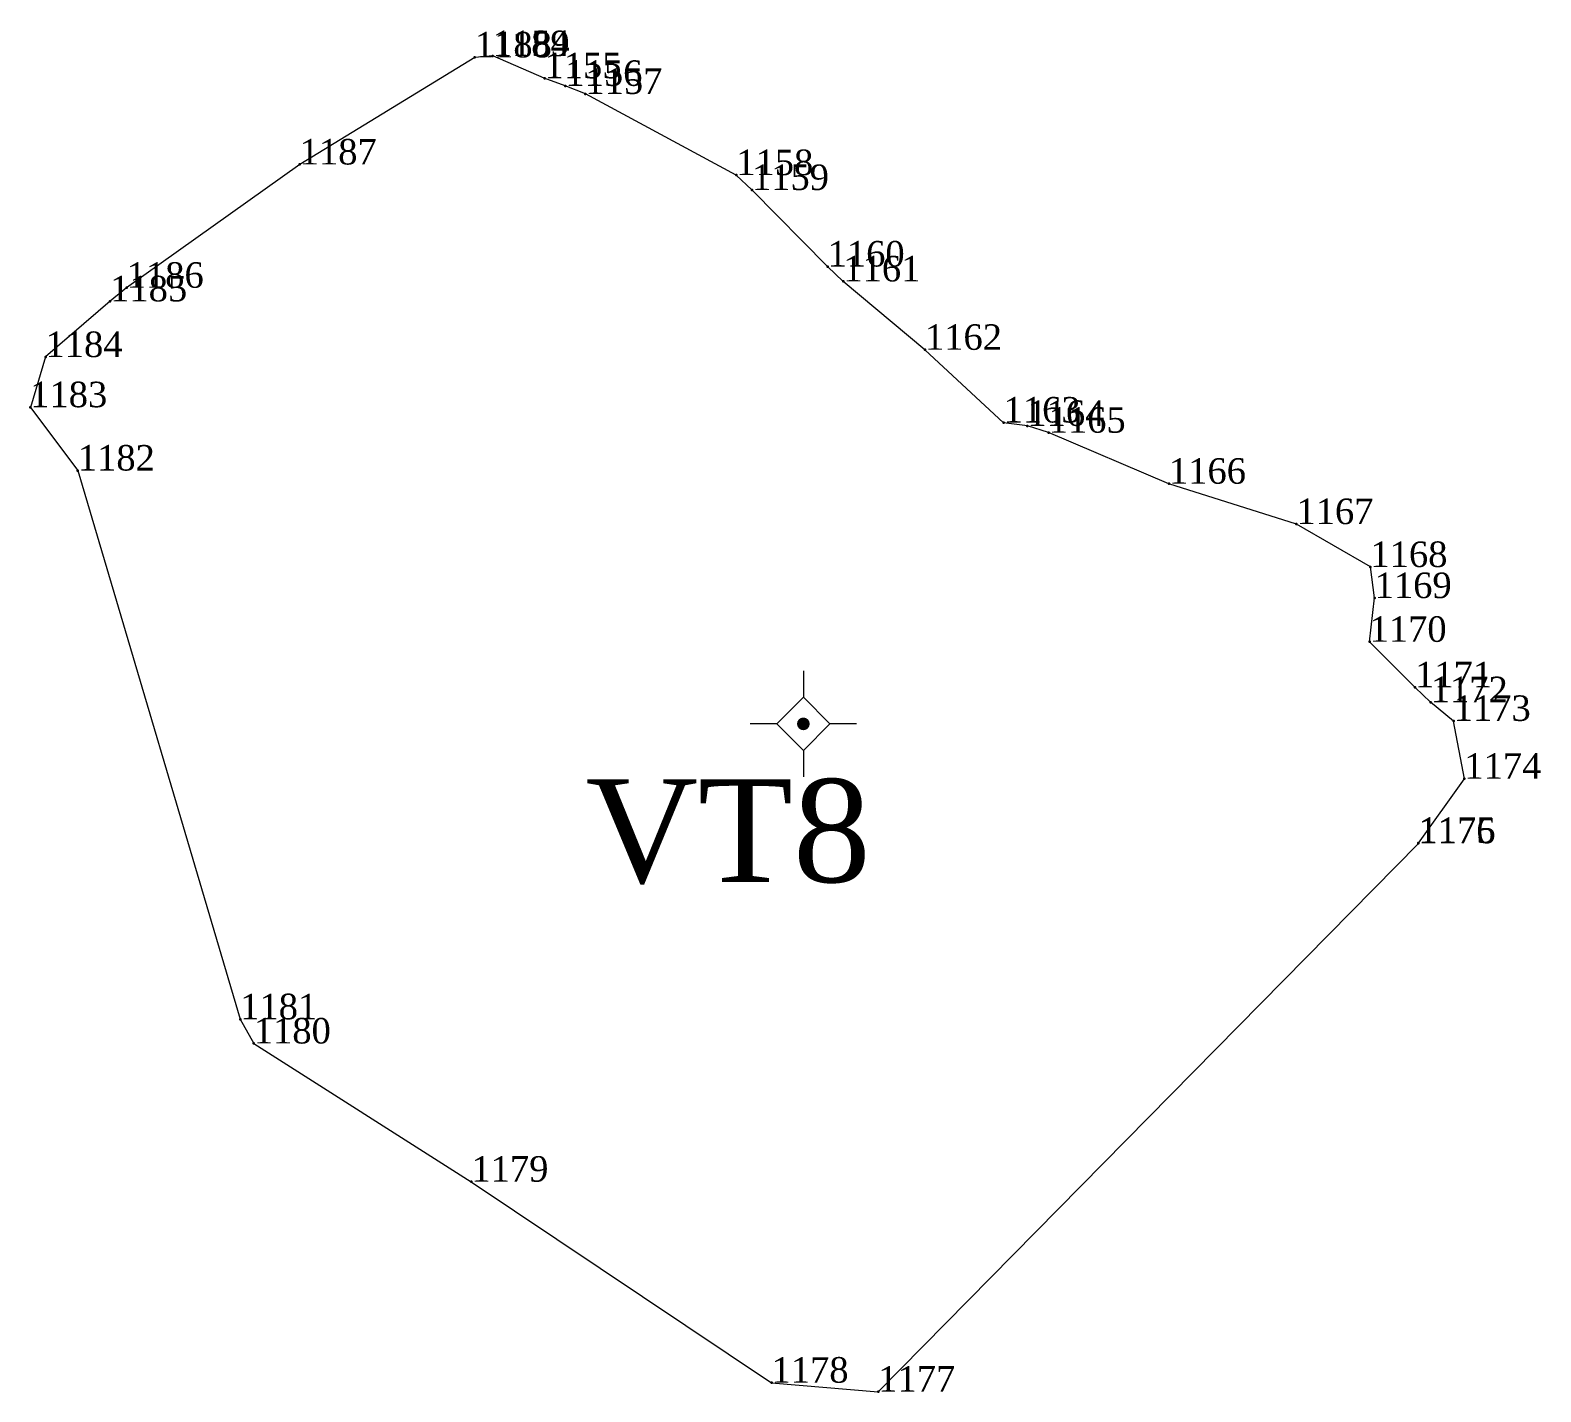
# Model space of a CAD drawing. Header units: metres. Extents: x 543554 to 549226, y 1840763 to 1844579.
# Drawn here: x 545092.41 to 545127.95, y 1843213.35 to 1843245.38 of the extents above; entities that cross this region are included whole.
import ezdxf

# ---------------------------------------------------------------- set-up
doc = ezdxf.new("R2010")
doc.units = ezdxf.units.M
doc.header["$MEASUREMENT"] = 0
for name, color, linetype, lineweight in [('Level 11', 7, 'Continuous', 0), ('Level 12', 7, 'Continuous', 0), ('Level 28', 7, 'Continuous', 0), ('Level 30', 7, 'Continuous', 0), ('Level 7', 7, 'Continuous', 0)]:
    doc.layers.add(name, color=color, linetype=linetype, lineweight=lineweight)
doc.styles.add('Style-Vntime', font='Vntime.shx')

# ---------------------------------------------------------------- blocks, each defined once
blk = doc.blocks.new('CENTRD')
at = {"layer": 'Level 11', "linetype": 'Continuous', "lineweight": 0}
h = blk.add_hatch(color=1, dxfattribs=at)
edge = h.paths.add_edge_path()
edge.add_arc((0, 0), 1.5, 0, 360)
at = {"layer": 'Level 11', "color": 1, "linetype": 'Continuous', "lineweight": 0}
for p, q in [((0, 12.5), (0, 6.25)), ((0, 6.25), (-6.25, 0)), ((6.25, 0), (0, 6.25)), ((-6.25, 0), (-12.5, 0)), ((-6.25, 0), (0, -6.25)), ((0, -6.25), (6.25, 0)), ((12.5, 0), (6.25, 0)), ((0, -6.25), (0, -12.5))]:
    blk.add_line(p, q, dxfattribs=at)
blk = doc.blocks.new('DDCT')
at = {"layer": 'Level 7', "color": 3, "linetype": 'Continuous', "lineweight": 30}
blk.add_point((0, 0), dxfattribs=at)
blk = doc.blocks.new('SHMIA_1153')
at = {"layer": 'Level 12', "color": 2, "linetype": 'Continuous', "lineweight": 0, "style": 'Style-Vntime'}
blk.add_text('1154', height=0.6, dxfattribs=at).set_placement((0, 0))
blk = doc.blocks.new('SHMIA_1154')
at = {"layer": 'Level 12', "color": 2, "linetype": 'Continuous', "lineweight": 0, "style": 'Style-Vntime'}
blk.add_text('1155', height=0.6, dxfattribs=at).set_placement((0, 0))
blk = doc.blocks.new('SHMIA_1155')
at = {"layer": 'Level 12', "color": 2, "linetype": 'Continuous', "lineweight": 0, "style": 'Style-Vntime'}
blk.add_text('1156', height=0.6, dxfattribs=at).set_placement((0, 0))
blk = doc.blocks.new('SHMIA_1156')
at = {"layer": 'Level 12', "color": 2, "linetype": 'Continuous', "lineweight": 0, "style": 'Style-Vntime'}
blk.add_text('1157', height=0.6, dxfattribs=at).set_placement((0, 0))
blk = doc.blocks.new('SHMIA_1157')
at = {"layer": 'Level 12', "color": 2, "linetype": 'Continuous', "lineweight": 0, "style": 'Style-Vntime'}
blk.add_text('1158', height=0.6, dxfattribs=at).set_placement((0, 0))
blk = doc.blocks.new('SHMIA_1158')
at = {"layer": 'Level 12', "color": 2, "linetype": 'Continuous', "lineweight": 0, "style": 'Style-Vntime'}
blk.add_text('1159', height=0.6, dxfattribs=at).set_placement((0, 0))
blk = doc.blocks.new('SHMIA_1159')
at = {"layer": 'Level 12', "color": 2, "linetype": 'Continuous', "lineweight": 0, "style": 'Style-Vntime'}
blk.add_text('1160', height=0.6, dxfattribs=at).set_placement((0, 0))
blk = doc.blocks.new('SHMIA_1160')
at = {"layer": 'Level 12', "color": 2, "linetype": 'Continuous', "lineweight": 0, "style": 'Style-Vntime'}
blk.add_text('1161', height=0.6, dxfattribs=at).set_placement((0, 0))
blk = doc.blocks.new('SHMIA_1161')
at = {"layer": 'Level 12', "color": 2, "linetype": 'Continuous', "lineweight": 0, "style": 'Style-Vntime'}
blk.add_text('1162', height=0.6, dxfattribs=at).set_placement((0, 0))
blk = doc.blocks.new('SHMIA_1162')
at = {"layer": 'Level 12', "color": 2, "linetype": 'Continuous', "lineweight": 0, "style": 'Style-Vntime'}
blk.add_text('1163', height=0.6, dxfattribs=at).set_placement((0, 0))
blk = doc.blocks.new('SHMIA_1163')
at = {"layer": 'Level 12', "color": 2, "linetype": 'Continuous', "lineweight": 0, "style": 'Style-Vntime'}
blk.add_text('1164', height=0.6, dxfattribs=at).set_placement((0, 0))
blk = doc.blocks.new('SHMIA_1164')
at = {"layer": 'Level 12', "color": 2, "linetype": 'Continuous', "lineweight": 0, "style": 'Style-Vntime'}
blk.add_text('1165', height=0.6, dxfattribs=at).set_placement((0, 0))
blk = doc.blocks.new('SHMIA_1165')
at = {"layer": 'Level 12', "color": 2, "linetype": 'Continuous', "lineweight": 0, "style": 'Style-Vntime'}
blk.add_text('1166', height=0.6, dxfattribs=at).set_placement((0, 0))
blk = doc.blocks.new('SHMIA_1166')
at = {"layer": 'Level 12', "color": 2, "linetype": 'Continuous', "lineweight": 0, "style": 'Style-Vntime'}
blk.add_text('1167', height=0.6, dxfattribs=at).set_placement((0, 0))
blk = doc.blocks.new('SHMIA_1167')
at = {"layer": 'Level 12', "color": 2, "linetype": 'Continuous', "lineweight": 0, "style": 'Style-Vntime'}
blk.add_text('1168', height=0.6, dxfattribs=at).set_placement((0, 0))
blk = doc.blocks.new('SHMIA_1168')
at = {"layer": 'Level 12', "color": 2, "linetype": 'Continuous', "lineweight": 0, "style": 'Style-Vntime'}
blk.add_text('1169', height=0.6, dxfattribs=at).set_placement((0, 0))
blk = doc.blocks.new('SHMIA_1169')
at = {"layer": 'Level 12', "color": 2, "linetype": 'Continuous', "lineweight": 0, "style": 'Style-Vntime'}
blk.add_text('1170', height=0.6, dxfattribs=at).set_placement((0, 0))
blk = doc.blocks.new('SHMIA_1170')
at = {"layer": 'Level 12', "color": 2, "linetype": 'Continuous', "lineweight": 0, "style": 'Style-Vntime'}
blk.add_text('1171', height=0.6, dxfattribs=at).set_placement((0, 0))
blk = doc.blocks.new('SHMIA_1171')
at = {"layer": 'Level 12', "color": 2, "linetype": 'Continuous', "lineweight": 0, "style": 'Style-Vntime'}
blk.add_text('1172', height=0.6, dxfattribs=at).set_placement((0, 0))
blk = doc.blocks.new('SHMIA_1172')
at = {"layer": 'Level 12', "color": 2, "linetype": 'Continuous', "lineweight": 0, "style": 'Style-Vntime'}
blk.add_text('1173', height=0.6, dxfattribs=at).set_placement((0, 0))
blk = doc.blocks.new('SHMIA_1173')
at = {"layer": 'Level 12', "color": 2, "linetype": 'Continuous', "lineweight": 0, "style": 'Style-Vntime'}
blk.add_text('1174', height=0.6, dxfattribs=at).set_placement((0, 0))
blk = doc.blocks.new('SHMIA_1174')
at = {"layer": 'Level 12', "color": 2, "linetype": 'Continuous', "lineweight": 0, "style": 'Style-Vntime'}
blk.add_text('1175', height=0.6, dxfattribs=at).set_placement((0, 0))
blk = doc.blocks.new('SHMIA_1175')
at = {"layer": 'Level 12', "color": 2, "linetype": 'Continuous', "lineweight": 0, "style": 'Style-Vntime'}
blk.add_text('1176', height=0.6, dxfattribs=at).set_placement((0, 0))
blk = doc.blocks.new('SHMIA_1176')
at = {"layer": 'Level 12', "color": 2, "linetype": 'Continuous', "lineweight": 0, "style": 'Style-Vntime'}
blk.add_text('1177', height=0.6, dxfattribs=at).set_placement((0, 0))
blk = doc.blocks.new('SHMIA_1177')
at = {"layer": 'Level 12', "color": 2, "linetype": 'Continuous', "lineweight": 0, "style": 'Style-Vntime'}
blk.add_text('1178', height=0.6, dxfattribs=at).set_placement((0, 0))
blk = doc.blocks.new('SHMIA_1178')
at = {"layer": 'Level 12', "color": 2, "linetype": 'Continuous', "lineweight": 0, "style": 'Style-Vntime'}
blk.add_text('1179', height=0.6, dxfattribs=at).set_placement((0, 0))
blk = doc.blocks.new('SHMIA_1179')
at = {"layer": 'Level 12', "color": 2, "linetype": 'Continuous', "lineweight": 0, "style": 'Style-Vntime'}
blk.add_text('1180', height=0.6, dxfattribs=at).set_placement((0, 0))
blk = doc.blocks.new('SHMIA_1180')
at = {"layer": 'Level 12', "color": 2, "linetype": 'Continuous', "lineweight": 0, "style": 'Style-Vntime'}
blk.add_text('1181', height=0.6, dxfattribs=at).set_placement((0, 0))
blk = doc.blocks.new('SHMIA_1181')
at = {"layer": 'Level 12', "color": 2, "linetype": 'Continuous', "lineweight": 0, "style": 'Style-Vntime'}
blk.add_text('1182', height=0.6, dxfattribs=at).set_placement((0, 0))
blk = doc.blocks.new('SHMIA_1182')
at = {"layer": 'Level 12', "color": 2, "linetype": 'Continuous', "lineweight": 0, "style": 'Style-Vntime'}
blk.add_text('1183', height=0.6, dxfattribs=at).set_placement((0, 0))
blk = doc.blocks.new('SHMIA_1183')
at = {"layer": 'Level 12', "color": 2, "linetype": 'Continuous', "lineweight": 0, "style": 'Style-Vntime'}
blk.add_text('1184', height=0.6, dxfattribs=at).set_placement((0, 0))
blk = doc.blocks.new('SHMIA_1184')
at = {"layer": 'Level 12', "color": 2, "linetype": 'Continuous', "lineweight": 0, "style": 'Style-Vntime'}
blk.add_text('1185', height=0.6, dxfattribs=at).set_placement((0, 0))
blk = doc.blocks.new('SHMIA_1185')
at = {"layer": 'Level 12', "color": 2, "linetype": 'Continuous', "lineweight": 0, "style": 'Style-Vntime'}
blk.add_text('1186', height=0.6, dxfattribs=at).set_placement((0, 0))
blk = doc.blocks.new('SHMIA_1186')
at = {"layer": 'Level 12', "color": 2, "linetype": 'Continuous', "lineweight": 0, "style": 'Style-Vntime'}
blk.add_text('1187', height=0.6, dxfattribs=at).set_placement((0, 0))
blk = doc.blocks.new('SHMIA_1187')
at = {"layer": 'Level 12', "color": 2, "linetype": 'Continuous', "lineweight": 0, "style": 'Style-Vntime'}
blk.add_text('1188', height=0.6, dxfattribs=at).set_placement((0, 0))
blk = doc.blocks.new('SHMIA_1188')
at = {"layer": 'Level 12', "color": 2, "linetype": 'Continuous', "lineweight": 0, "style": 'Style-Vntime'}
blk.add_text('1189', height=0.6, dxfattribs=at).set_placement((0, 0))

msp = doc.modelspace()

# ---------------------------------------------------------------- linework, layer by layer
at = {"layer": 'Level 30', "color": 2, "linetype": 'Continuous', "lineweight": 0, "flags": 128}
msp.add_lwpolyline([(545126.1518, 1843227.7652), (545125.8951, 1843229.1267), (545125.3571, 1843229.5691), (545124.9913, 1843229.9173), (545123.9162, 1843230.9929), (545124.0365, 1843232.0221), (545123.9439, 1843232.753), (545122.2042, 1843233.7583), (545119.1973, 1843234.7094), (545116.3705, 1843235.913), (545115.8718, 1843236.0749), (545115.3078, 1843236.1453), (545113.4575, 1843237.8564), (545111.5386, 1843239.4711), (545111.1707, 1843239.8164), (545109.3897, 1843241.6243), (545109.0203, 1843241.9674), (545105.4729, 1843243.8826), (545104.995, 1843244.0738), (545104.505, 1843244.2479), (545103.2948, 1843244.7732), (545102.868, 1843244.7409), (545098.7493, 1843242.2221), (545094.6789, 1843239.3157), (545094.2884, 1843239.003), (545092.7704, 1843237.6941), (545092.4136, 1843236.5056), (545093.5289, 1843235.0246), (545097.3466, 1843222.1123), (545097.6746, 1843221.5422), (545102.7877, 1843218.2878), (545109.8494, 1843213.5573), (545112.3585, 1843213.3456), (545125.0676, 1843226.249), (545125.0747, 1843226.2562), (545126.1518, 1843227.7652)], dxfattribs=at)

# ---------------------------------------------------------------- block references
at = {"layer": 'Level 11', "color": 1, "linetype": 'Continuous', "lineweight": 0, "xscale": 0.1, "yscale": 0.1, "zscale": 0.1}
msp.add_blockref('CENTRD', (545110.6, 1843229.06), dxfattribs=at)
at = {"layer": 'Level 12', "color": 2, "linetype": 'Continuous', "lineweight": 0}
for name, p in [('SHMIA_1187', (545102.87, 1843244.74)), ('SHMIA_1188', (545103.29, 1843244.77)), ('SHMIA_1153', (545103.29, 1843244.77)), ('SHMIA_1154', (545104.51, 1843244.25)), ('SHMIA_1155', (545105, 1843244.07)), ('SHMIA_1156', (545105.47, 1843243.88)), ('SHMIA_1186', (545098.75, 1843242.22)), ('SHMIA_1157', (545109.02, 1843241.97)), ('SHMIA_1158', (545109.39, 1843241.62)), ('SHMIA_1159', (545111.17, 1843239.82)), ('SHMIA_1185', (545094.68, 1843239.32)), ('SHMIA_1160', (545111.54, 1843239.47)), ('SHMIA_1184', (545094.29, 1843239)), ('SHMIA_1161', (545113.46, 1843237.86)), ('SHMIA_1183', (545092.77, 1843237.69)), ('SHMIA_1182', (545092.41, 1843236.51)), ('SHMIA_1162', (545115.31, 1843236.15)), ('SHMIA_1163', (545115.87, 1843236.07)), ('SHMIA_1164', (545116.37, 1843235.91)), ('SHMIA_1181', (545093.53, 1843235.02)), ('SHMIA_1165', (545119.2, 1843234.71)), ('SHMIA_1166', (545122.2, 1843233.76)), ('SHMIA_1167', (545123.94, 1843232.75)), ('SHMIA_1168', (545124.04, 1843232.02)), ('SHMIA_1169', (545123.92, 1843230.99)), ('SHMIA_1170', (545124.99, 1843229.92)), ('SHMIA_1171', (545125.36, 1843229.57)), ('SHMIA_1172', (545125.9, 1843229.13)), ('SHMIA_1173', (545126.15, 1843227.77)), ('SHMIA_1174', (545125.07, 1843226.26)), ('SHMIA_1175', (545125.07, 1843226.25)), ('SHMIA_1180', (545097.35, 1843222.11)), ('SHMIA_1179', (545097.67, 1843221.54)), ('SHMIA_1178', (545102.79, 1843218.29)), ('SHMIA_1177', (545109.85, 1843213.56)), ('SHMIA_1176', (545112.36, 1843213.35))]:
    msp.add_blockref(name, p, dxfattribs=at)
at = {"layer": 'Level 7', "color": 3, "linetype": 'Continuous', "lineweight": 30}
for p in [(545102.87, 1843244.74), (545103.29, 1843244.77), (545103.29, 1843244.77), (545104.51, 1843244.25), (545105, 1843244.07), (545105.47, 1843243.88), (545098.75, 1843242.22), (545109.02, 1843241.97), (545109.39, 1843241.62), (545111.17, 1843239.82), (545094.68, 1843239.32), (545111.54, 1843239.47), (545094.29, 1843239), (545113.46, 1843237.86), (545092.77, 1843237.69), (545092.41, 1843236.51), (545115.31, 1843236.15), (545115.87, 1843236.07), (545116.37, 1843235.91), (545093.53, 1843235.02), (545119.2, 1843234.71), (545122.2, 1843233.76), (545123.94, 1843232.75), (545124.04, 1843232.02), (545123.92, 1843230.99), (545124.99, 1843229.92), (545125.36, 1843229.57), (545125.9, 1843229.13), (545126.15, 1843227.77), (545125.07, 1843226.26), (545125.07, 1843226.25), (545097.35, 1843222.11), (545097.67, 1843221.54), (545102.79, 1843218.29), (545109.85, 1843213.56), (545112.36, 1843213.35)]:
    msp.add_blockref('DDCT', p, dxfattribs=at)

# ---------------------------------------------------------------- texts
at = {"layer": 'Level 28', "color": 1, "lineweight": 0, "style": 'Style-Vntime'}
msp.add_text('VT8', height=2.42159, dxfattribs=at).set_placement((545105.4797, 1843225.3364))

doc.saveas('drawing.dxf')
